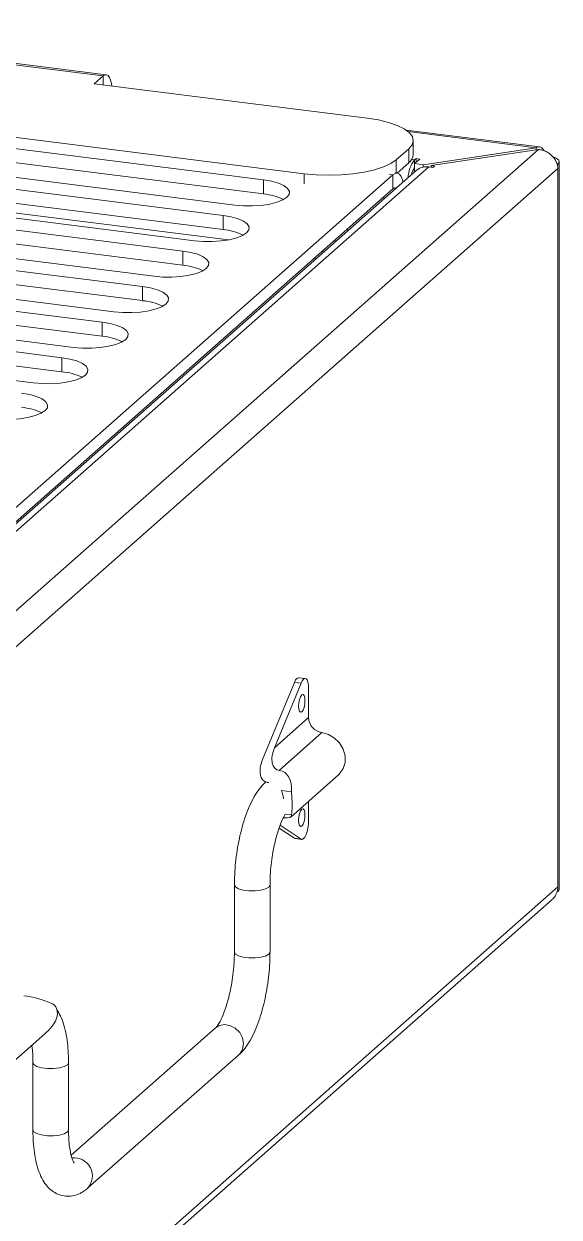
# Model space of a CAD drawing. Header units: inches. Extents: x 0 to 16.5, y 0 to 11.7.
# Drawn here: x 11.21 to 11.961, y 4.516 to 6.191 of the extents above; entities that cross this region are included whole.
import ezdxf

# ---------------------------------------------------------------- set-up
doc = ezdxf.new("R2010")
doc.units = ezdxf.units.IN
doc.header["$MEASUREMENT"] = 0

msp = doc.modelspace()

# ---------------------------------------------------------------- linework, layer by layer
at = {"color": 7, "linetype": 'Continuous', "lineweight": 15}
for p, q in [((11.6036, 5.9803), (9.9346, 6.1905)), ((11.3211, 6.1174), (11.0405, 6.1528)), ((11.3256, 6.1192), (11.045, 6.1545)), ((11.3211, 6.1174), (11.3087, 6.1065)), ((11.3087, 6.1065), (11.692, 6.0582)), ((11.5462, 5.9716), (10.854, 6.0588)), ((10.854, 6.0391), (11.5462, 5.9519)), ((11.9339, 6.0179), (11.7468, 6.0415)), ((10.7394, 4.9621), (11.9325, 6.0143)), ((10.8138, 6.0234), (11.506, 5.9362)), ((11.7502, 6.0152), (11.7325, 5.9997)), ((11.7502, 5.9954), (11.7502, 6.0152)), ((11.7567, 6.0072), (11.7567, 6.027)), ((11.9293, 6.0167), (11.7707, 5.9929)), ((11.7817, 5.9916), (11.9325, 6.0143)), ((11.9293, 6.0167), (11.9293, 6.0139)), ((11.4896, 5.9217), (10.7974, 6.0089)), ((11.7502, 5.9954), (11.734, 5.9811)), ((11.7605, 6.0016), (11.7583, 5.9998)), ((11.7583, 5.9885), (11.7583, 5.9998)), ((11.7586, 5.9944), (11.766, 6.0009)), ((11.7707, 5.9929), (11.7586, 5.9944)), ((11.7586, 5.9831), (11.7586, 5.9944)), ((11.766, 6.0009), (11.7605, 6.0016)), ((11.7605, 5.996), (11.7605, 6.0016)), ((11.9597, 5.994), (11.9582, 5.9942)), ((11.9597, 5.994), (11.9597, 5.9875)), ((11.9615, 4.9761), (11.9615, 5.9972)), ((11.7608, 5.9847), (10.6616, 5.0152)), ((10.6675, 5.0434), (11.7281, 5.9788)), ((11.7787, 5.9899), (10.6725, 5.0143)), ((11.4973, 5.8875), (10.7338, 5.9837)), ((11.9597, 5.9875), (10.7688, 4.9372)), ((10.7974, 5.9892), (11.4896, 5.902)), ((11.7281, 5.9591), (11.7281, 5.9788)), ((11.7339, 5.9811), (11.731, 5.9815)), ((11.7583, 5.9885), (11.7586, 5.9888)), ((11.759, 5.9831), (11.7586, 5.9831)), ((11.7707, 5.9896), (11.7707, 5.9929)), ((11.7843, 5.9892), (11.7787, 5.9899)), ((11.7817, 5.9916), (11.7864, 5.9911)), ((11.7817, 5.9895), (11.7817, 5.9916)), ((11.7864, 5.9911), (11.7843, 5.9892)), ((11.9597, 5.9875), (11.9597, 4.9795)), ((10.7573, 5.9735), (11.4495, 5.8863)), ((11.5462, 5.9519), (11.5462, 5.9716)), ((10.6675, 5.0237), (11.7281, 5.9591)), ((11.4331, 5.8718), (10.7409, 5.959)), ((10.7409, 5.9393), (11.4331, 5.8521)), ((10.7007, 5.9236), (11.3929, 5.8364)), ((11.4896, 5.902), (11.4896, 5.9217)), ((11.3765, 5.8219), (10.6843, 5.9091)), ((11.663, 5.9017), (11.6662, 5.9013)), ((10.6843, 5.8894), (11.3765, 5.8022)), ((10.6441, 5.8737), (11.3363, 5.7865)), ((11.4331, 5.8521), (11.4331, 5.8718)), ((11.6202, 5.8607), (11.617, 5.8611)), ((11.6314, 5.8706), (11.6282, 5.871)), ((11.3199, 5.772), (10.6277, 5.8592)), ((10.6277, 5.8395), (11.3199, 5.7523)), ((10.5876, 5.8238), (11.2798, 5.7366)), ((11.3765, 5.8022), (11.3765, 5.8219)), ((11.2634, 5.7221), (10.5712, 5.8094)), ((10.5712, 5.7896), (11.2634, 5.7024)), ((10.531, 5.7739), (11.2232, 5.6867)), ((11.3199, 5.7523), (11.3199, 5.772)), ((11.2634, 5.7024), (11.2634, 5.7221)), ((11.5897, 5.2665), (11.5451, 5.1583)), ((11.5991, 5.2653), (11.5618, 5.1749)), ((11.5991, 5.2653), (11.5897, 5.2665)), ((11.6051, 5.272), (11.5958, 5.2731)), ((11.6097, 5.2172), (11.6097, 5.2583)), ((11.6097, 5.2172), (11.5618, 5.1749)), ((11.6284, 5.196), (11.5682, 5.1429)), ((11.5495, 5.1268), (11.5493, 5.1266)), ((11.5515, 5.1263), (11.5537, 5.126)), ((11.5851, 5.0781), (11.6516, 5.1367)), ((11.6097, 5.0998), (11.6097, 5.0724)), ((11.5683, 5.0619), (11.5897, 5.0479)), ((11.5991, 5.0467), (11.5697, 5.066)), ((11.5991, 5.0467), (11.5897, 5.0479)), ((11.5897, 5.0479), (11.5908, 5.0475)), ((11.5908, 5.0475), (11.6001, 5.0463)), ((10.7688, 3.9292), (11.9597, 4.9795)), ((11.5055, 4.9824), (11.5055, 4.8881)), ((11.5555, 4.8881), (11.5555, 4.9824)), ((11.9583, 4.9731), (11.9597, 4.9729)), ((11.9597, 4.9795), (11.9597, 4.9729)), ((10.7545, 3.9061), (11.9513, 4.9616)), ((11.1729, 4.7146), (11.2393, 4.7732)), ((11.4786, 4.7814), (11.2763, 4.603)), ((11.2995, 4.5568), (11.5117, 4.7439)), ((11.2226, 4.7329), (11.2226, 4.6386)), ((11.2726, 4.6386), (11.2726, 4.7329))]:
    msp.add_line(p, q, dxfattribs=at)
at = {"color": 8, "linetype": 'Continuous', "lineweight": 15}
for p, q in [((11.3211, 6.1049), (11.3211, 6.1174)), ((11.7496, 6.0394), (11.9293, 6.0167)), ((11.7325, 5.9997), (11.7325, 5.9813)), ((11.7545, 6.0003), (11.7583, 5.9998)), ((11.6036, 5.9662), (11.6036, 5.9803)), ((11.7281, 5.9788), (11.7234, 5.9794)), ((11.7136, 5.9463), (11.7168, 5.9459)), ((11.6452, 5.886), (11.6484, 5.8855)), ((11.5858, 5.1131), (11.5718, 5.1149)), ((11.5858, 5.0805), (11.5768, 5.0816))]:
    msp.add_line(p, q, dxfattribs=at)
at = {"color": 7, "linetype": 'Continuous', "lineweight": 15, "flags": 128}
for points in [[(11.3334, 6.1034), (11.3329, 6.1068), (11.3317, 6.1117), (11.3301, 6.1154), (11.3282, 6.1179), (11.326, 6.1191), (11.3236, 6.119), (11.3211, 6.1174)], [(11.7502, 6.0152), (11.7549, 6.0208), (11.7567, 6.0266), (11.7554, 6.0324), (11.7511, 6.038), (11.7439, 6.0433), (11.7341, 6.0481), (11.7219, 6.0523), (11.7077, 6.0557), (11.692, 6.0582)], [(11.6036, 5.9803), (11.6204, 5.9787), (11.6378, 5.9781), (11.6552, 5.9785), (11.672, 5.98), (11.6879, 5.9824), (11.7023, 5.9856), (11.7148, 5.9897), (11.725, 5.9944), (11.7325, 5.9997)], [(11.9525, 6.0039), (11.953, 6.0038), (11.9564, 6.0024), (11.9591, 6.0009), (11.9608, 5.9992), (11.9614, 5.9975), (11.9611, 5.9957), (11.9597, 5.994)], [(11.7425, 5.9685), (11.7416, 5.9715), (11.7396, 5.9763), (11.7372, 5.9795), (11.7344, 5.981), (11.7313, 5.9808), (11.7281, 5.9788)], [(11.506, 5.9362), (11.5184, 5.9351), (11.5311, 5.935), (11.5435, 5.9359), (11.5551, 5.9376), (11.5653, 5.9402), (11.5735, 5.9434), (11.5793, 5.9472), (11.5824, 5.9513), (11.5827, 5.9555), (11.5802, 5.9597), (11.5749, 5.9636), (11.5673, 5.9669), (11.5575, 5.9697), (11.5462, 5.9716)], [(11.4495, 5.8863), (11.4618, 5.8852), (11.4745, 5.8851), (11.487, 5.886), (11.4986, 5.8877), (11.5087, 5.8903), (11.5169, 5.8935), (11.5227, 5.8973), (11.5258, 5.9014), (11.5261, 5.9056), (11.5236, 5.9098), (11.5184, 5.9137), (11.5107, 5.917), (11.501, 5.9198), (11.4896, 5.9217)], [(11.3929, 5.8364), (11.4052, 5.8353), (11.4179, 5.8352), (11.4304, 5.8361), (11.442, 5.8378), (11.4521, 5.8404), (11.4603, 5.8436), (11.4661, 5.8474), (11.4693, 5.8515), (11.4696, 5.8558), (11.467, 5.8599), (11.4618, 5.8638), (11.4541, 5.8672), (11.4444, 5.8699), (11.4331, 5.8718)], [(11.3363, 5.7865), (11.3487, 5.7855), (11.3614, 5.7854), (11.3738, 5.7862), (11.3854, 5.7879), (11.3956, 5.7905), (11.4037, 5.7937), (11.4095, 5.7975), (11.4127, 5.8016), (11.413, 5.8059), (11.4105, 5.81), (11.4052, 5.8139), (11.3976, 5.8173), (11.3878, 5.82), (11.3765, 5.8219)], [(11.2798, 5.7366), (11.2921, 5.7356), (11.3048, 5.7355), (11.3173, 5.7363), (11.3289, 5.7381), (11.339, 5.7406), (11.3472, 5.7439), (11.353, 5.7476), (11.3561, 5.7517), (11.3564, 5.756), (11.3539, 5.7601), (11.3487, 5.764), (11.341, 5.7674), (11.3312, 5.7701), (11.3199, 5.772)], [(11.2232, 5.6867), (11.2355, 5.6857), (11.2482, 5.6856), (11.2607, 5.6864), (11.2723, 5.6882), (11.2824, 5.6907), (11.2906, 5.694), (11.2964, 5.6977), (11.2995, 5.7019), (11.2999, 5.7061), (11.2973, 5.7102), (11.2921, 5.7141), (11.2844, 5.7175), (11.2747, 5.7202), (11.2634, 5.7221)], [(11.1666, 5.6368), (11.179, 5.6358), (11.1917, 5.6357), (11.2041, 5.6365), (11.2157, 5.6383), (11.2259, 5.6408), (11.234, 5.6441), (11.2398, 5.6479), (11.243, 5.652), (11.2433, 5.6562), (11.2408, 5.6604), (11.2355, 5.6642), (11.2279, 5.6676), (11.2181, 5.6703), (11.2068, 5.6723)], [(11.5958, 5.2731), (11.5951, 5.2731), (11.5933, 5.2721), (11.5914, 5.2699), (11.5897, 5.2665)], [(11.6097, 5.2583), (11.6095, 5.263), (11.6087, 5.2669), (11.6076, 5.2699), (11.6062, 5.2716), (11.6045, 5.2719), (11.6026, 5.271), (11.6008, 5.2687), (11.5991, 5.2653)], [(11.6002, 5.2253), (11.6019, 5.2277), (11.6033, 5.2315), (11.6042, 5.2362), (11.6046, 5.241), (11.6042, 5.2452), (11.6033, 5.2482), (11.6019, 5.2495), (11.6002, 5.2489), (11.5985, 5.2465), (11.597, 5.2427), (11.5961, 5.238), (11.5957, 5.2332), (11.5961, 5.229), (11.597, 5.226), (11.5985, 5.2247), (11.6002, 5.2253)], [(11.6284, 5.196), (11.6376, 5.1935), (11.6461, 5.1885), (11.6531, 5.1815), (11.6582, 5.173), (11.6608, 5.1636), (11.6608, 5.1542), (11.6582, 5.1455), (11.6531, 5.1383), (11.6516, 5.1367)], [(11.6002, 5.065), (11.6019, 5.0674), (11.6033, 5.0712), (11.6042, 5.0759), (11.6046, 5.0807), (11.6042, 5.0849), (11.6033, 5.0879), (11.6019, 5.0892), (11.6002, 5.0886), (11.5985, 5.0862), (11.597, 5.0824), (11.5961, 5.0777), (11.5957, 5.0729), (11.5961, 5.0687), (11.597, 5.0657), (11.5985, 5.0644), (11.6002, 5.065)], [(11.6097, 5.0724), (11.6095, 5.0673), (11.6087, 5.0621), (11.6076, 5.0572), (11.6062, 5.0529), (11.6045, 5.0495), (11.6026, 5.0473), (11.6008, 5.0463), (11.5991, 5.0467)], [(11.9597, 4.9729), (11.9611, 4.9746), (11.9615, 4.9761)]]:
    msp.add_lwpolyline(points, dxfattribs=at)
at = {"color": 8, "linetype": 'Continuous', "lineweight": 15, "flags": 128}
for points in [[(11.5555, 4.9824), (11.5555, 4.9823), (11.5539, 4.9794), (11.5494, 4.9769), (11.5427, 4.9751), (11.5345, 4.9741), (11.5258, 4.9742), (11.5177, 4.9752), (11.5111, 4.9771), (11.5069, 4.9796), (11.5055, 4.9824)], [(11.5555, 4.8881), (11.5555, 4.888), (11.5539, 4.8851), (11.5494, 4.8826), (11.5427, 4.8808), (11.5345, 4.8799), (11.5258, 4.8799), (11.5177, 4.8809), (11.5111, 4.8828), (11.5069, 4.8853), (11.5055, 4.8881)], [(11.5117, 4.7439), (11.513, 4.7452), (11.5171, 4.7518), (11.5185, 4.7597), (11.5171, 4.7679), (11.513, 4.7755), (11.5068, 4.7816), (11.4992, 4.7853), (11.4911, 4.7863), (11.4834, 4.7845), (11.4786, 4.7814)], [(11.2226, 4.7329), (11.224, 4.7302), (11.2283, 4.7276), (11.2349, 4.7258), (11.243, 4.7247), (11.2517, 4.7247), (11.2599, 4.7256), (11.2666, 4.7275), (11.271, 4.73), (11.2726, 4.7328), (11.2726, 4.7329)], [(11.2226, 4.6386), (11.224, 4.6359), (11.2283, 4.6334), (11.2349, 4.6315), (11.243, 4.6304), (11.2517, 4.6304), (11.2599, 4.6314), (11.2666, 4.6332), (11.271, 4.6357), (11.2726, 4.6385), (11.2726, 4.6386)]]:
    msp.add_lwpolyline(points, dxfattribs=at)
at = {"color": 7, "linetype": 'Continuous', "lineweight": 15}
for centre, radius, start, end in [((11.7977, 5.9715), 0.0485, 144.2647, 176.3744), ((11.7415, 6.0079), 0.0151, 304.9445, 357.6076), ((11.7741, 5.9757), 0.0203, 140.8496, 171.5419), ((11.7755, 5.9676), 0.0225, 81.8416, 130.6612), ((11.5385, 5.8686), 0.0836, 64.4051, 84.7021), ((11.7308, 5.9569), 0.00343, 57.4909, 140.1943), ((11.4819, 5.8187), 0.0836, 64.4051, 84.7021), ((11.4253, 5.7688), 0.0836, 64.4051, 84.7021), ((11.3688, 5.7189), 0.0836, 64.4051, 84.7021), ((11.3122, 5.669), 0.0836, 64.4051, 84.7021), ((11.2556, 5.6192), 0.0836, 64.4051, 84.7021), ((11.1991, 5.5693), 0.0836, 64.4051, 84.7021), ((11.6315, 5.2176), 0.0218, 181.0587, 261.7605)]:
    msp.add_arc(centre, radius, start, end, dxfattribs=at)
at = {"color": 8, "linetype": 'Continuous', "lineweight": 15}
msp.add_arc((11.2806, 4.5739), 0.0255, 317.3513, 97.0835, dxfattribs=at)
at = {"color": 7, "linetype": 'Continuous', "lineweight": 15}
for centre, major_axis, ratio, start_param, end_param in [((11.5805, 5.1726), (0.016, 0.0284), 0.547935, 1.791489, 3.362286), ((11.5638, 5.156), (0.016, 0.0284), 0.547935, 1.791489, 3.362286), ((11.5468, 5.091), (0.0281, 0.0497), 0.547935, 5.450769, 6.503878), ((11.5468, 5.091), (0.039, -0.0118), 0.224313, 5.564018, 6.412778), ((11.2313, 4.8128), (0.039, -0.0118), 0.224313, 1.164967, 2.218076), ((11.2313, 4.8128), (0.0281, 0.0497), 0.547935, 4.147684, 4.415395)]:
    msp.add_ellipse(centre, major_axis=major_axis, ratio=ratio, start_param=start_param, end_param=end_param, dxfattribs=at)
for points, knots in [([(11.9401, 6.0125), (11.9399, 6.0128), (11.9389, 6.0153), (11.9361, 6.0175), (11.9325, 6.0184), (11.9302, 6.0172), (11.9293, 6.0167)], [0, 0, 0, 0, 0.0549942, 0.4159745, 0.7769546, 1, 1, 1, 1]), ([(11.9325, 6.0143), (11.9343, 6.0142), (11.936, 6.0139), (11.9394, 6.013), (11.9411, 6.0124), (11.9443, 6.0109), (11.9458, 6.01), (11.9487, 6.0079), (11.9501, 6.0068), (11.9526, 6.0043), (11.9537, 6.0029), (11.9557, 6.0001), (11.9566, 5.9986), (11.9587, 5.994), (11.9595, 5.9907), (11.9597, 5.9875)], [0, 0, 0, 0, 0.125, 0.125, 0.25, 0.25, 0.375, 0.375, 0.5, 0.5, 0.625, 0.625, 0.75, 0.75, 1, 1, 1, 1]), ([(11.5493, 5.1266), (11.5476, 5.125), (11.5431, 5.1207), (11.5367, 5.1121), (11.5299, 5.1003), (11.5238, 5.0866), (11.5186, 5.0716), (11.5142, 5.0557), (11.5107, 5.0393), (11.508, 5.0224), (11.5063, 5.0054), (11.5056, 4.992), (11.5055, 4.9845), (11.5055, 4.9824)], [0, 0, 0, 0, 0.057227, 0.155171, 0.260912, 0.36672, 0.469198, 0.569305, 0.668017, 0.766011, 0.863786, 0.96172, 1, 1, 1, 1]), ([(11.5715, 5.1149), (11.5722, 5.1128), (11.5733, 5.1093), (11.5742, 5.1049), (11.5745, 5.1032)], [0, 0, 0, 0, 0.613882, 1, 1, 1, 1]), ([(11.5858, 5.0805), (11.5859, 5.0811), (11.5859, 5.0823), (11.5864, 5.0868), (11.5867, 5.0927), (11.5865, 5.099), (11.5861, 5.1051), (11.5858, 5.1099), (11.5858, 5.1123), (11.5858, 5.1131)], [0, 0, 0, 0, 0.169324, 0.33888, 0.498028, 0.637978, 0.77644, 0.929334, 1, 1, 1, 1]), ([(11.5555, 4.9824), (11.5555, 4.9847), (11.5556, 4.9916), (11.5563, 5.0035), (11.5579, 5.0179), (11.5602, 5.0322), (11.5633, 5.0458), (11.5668, 5.0583), (11.5707, 5.069), (11.5742, 5.077), (11.5762, 5.0803), (11.577, 5.0816)], [0, 0, 0, 0, 0.06534, 0.189707, 0.314877, 0.440409, 0.565507, 0.689425, 0.811317, 0.930086, 1, 1, 1, 1]), ([(11.9597, 4.9795), (11.9593, 4.9765), (11.9584, 4.9706), (11.9549, 4.9645), (11.9519, 4.9623), (11.9511, 4.9618)], [0, 0, 0, 0, 0.433407, 0.866827, 1, 1, 1, 1]), ([(11.5055, 4.8881), (11.5055, 4.8857), (11.5054, 4.8788), (11.5047, 4.8669), (11.5031, 4.8525), (11.5007, 4.8382), (11.4977, 4.8246), (11.4941, 4.8122), (11.4902, 4.8014), (11.4863, 4.7925), (11.4827, 4.7863), (11.4799, 4.7826), (11.479, 4.7818), (11.4786, 4.7814)], [0, 0, 0, 0, 0.053253, 0.154614, 0.256629, 0.35894, 0.460896, 0.561891, 0.661234, 0.758033, 0.851167, 0.929676, 1, 1, 1, 1]), ([(11.5117, 4.7439), (11.5133, 4.7454), (11.5179, 4.7497), (11.5243, 4.7583), (11.5311, 4.7701), (11.5372, 4.7838), (11.5424, 4.7988), (11.5468, 4.8147), (11.5503, 4.8312), (11.553, 4.8481), (11.5547, 4.865), (11.5554, 4.8784), (11.5555, 4.886), (11.5555, 4.8881)], [0, 0, 0, 0, 0.057227, 0.155171, 0.260912, 0.36672, 0.469198, 0.569305, 0.668017, 0.766011, 0.863786, 0.96172, 1, 1, 1, 1]), ([(11.2492, 4.8162), (11.2505, 4.8154), (11.2532, 4.8139), (11.2562, 4.8089), (11.2573, 4.8029), (11.2565, 4.7967), (11.2542, 4.7909), (11.2515, 4.7865), (11.2497, 4.7843), (11.2492, 4.7836)], [0, 0, 0, 0, 0.169324, 0.33888, 0.498028, 0.637978, 0.77644, 0.929334, 1, 1, 1, 1]), ([(11.2726, 4.7329), (11.2726, 4.7358), (11.2725, 4.7441), (11.2716, 4.7573), (11.2696, 4.7721), (11.2663, 4.7859), (11.2621, 4.7977), (11.258, 4.8043), (11.2562, 4.8072)], [0, 0, 0, 0, 0.094176, 0.275167, 0.459098, 0.648488, 0.846661, 1, 1, 1, 1]), ([(11.2211, 4.7571), (11.2213, 4.7552), (11.2221, 4.7499), (11.2226, 4.7415), (11.2226, 4.7351), (11.2226, 4.7329)], [0, 0, 0, 0, 0.27026, 0.74999, 1, 1, 1, 1]), ([(11.2226, 4.6386), (11.2227, 4.6358), (11.2227, 4.6275), (11.2236, 4.6143), (11.2257, 4.5995), (11.229, 4.5856), (11.2334, 4.5736), (11.239, 4.5637), (11.2455, 4.5561), (11.2529, 4.5504), (11.2616, 4.5466), (11.2711, 4.5451), (11.2805, 4.5462), (11.2891, 4.5493), (11.2952, 4.5532), (11.2985, 4.5559), (11.2995, 4.5568)], [0, 0, 0, 0, 0.04689, 0.137004, 0.228582, 0.322878, 0.421548, 0.505977, 0.578377, 0.644305, 0.70718, 0.775477, 0.840026, 0.903468, 0.969735, 1, 1, 1, 1]), ([(11.2803, 4.5924), (11.2804, 4.5924), (11.2807, 4.5921), (11.2797, 4.5933), (11.2782, 4.5966), (11.2764, 4.6023), (11.2747, 4.6102), (11.2733, 4.6202), (11.2727, 4.63), (11.2727, 4.6364), (11.2726, 4.6386)], [0, 0, 0, 0, 0.01709, 0.146376, 0.280448, 0.424245, 0.578523, 0.741693, 0.911504, 1, 1, 1, 1])]:
    msp.add_open_spline(points, degree=3, knots=knots, dxfattribs=at)

doc.saveas('drawing.dxf')
